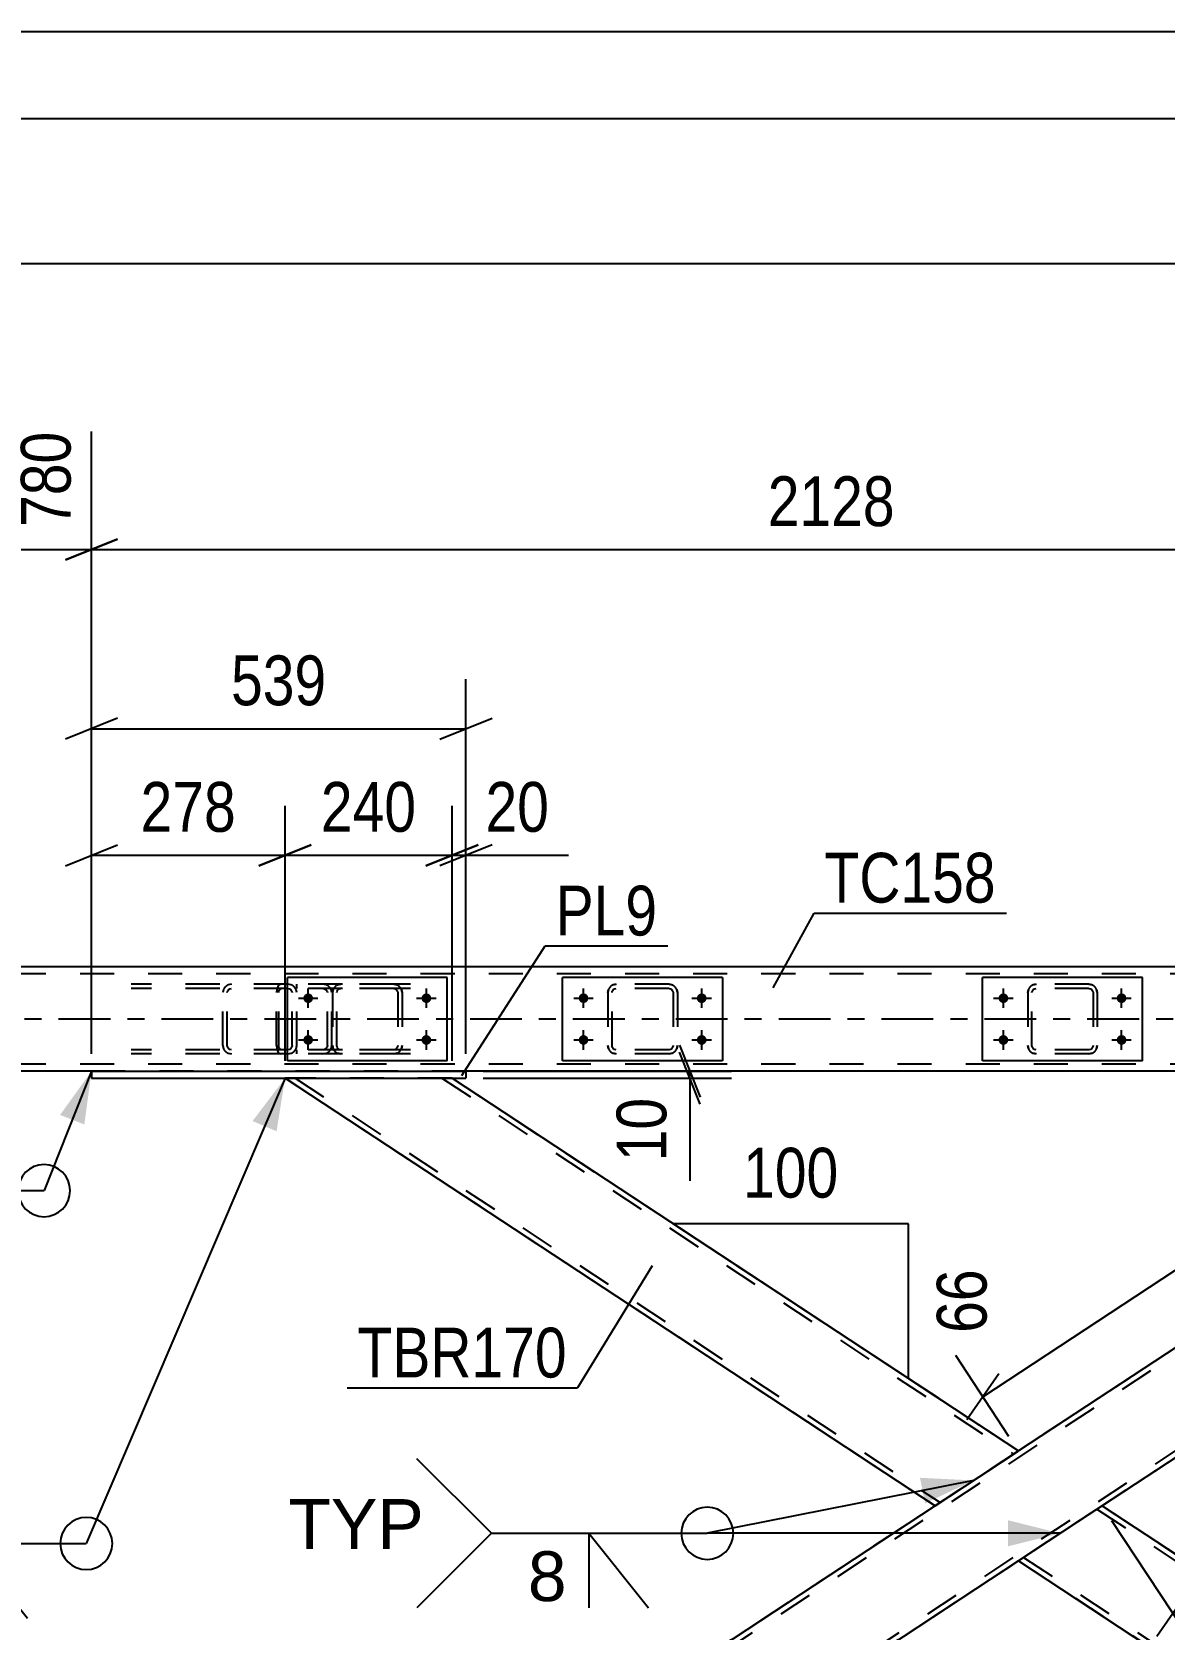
# Model space of a CAD drawing. Header units: millimetres. Extents: x -851 to 338, y -786 to 55.
# Drawn here: x -782.8 to -717.6, y -37 to 54.9 of the extents above; entities that cross this region are included whole.
import ezdxf

# ---------------------------------------------------------------- set-up
doc = ezdxf.new("R2010")
doc.units = ezdxf.units.MM
doc.linetypes.add('DXK_LINE_DOT2', pattern=[3.9198, 1.9599, -1.9599])
doc.linetypes.add('DXK_LINE_DOT3', pattern=[5.9187, 2.979, -0.9799, 0.9799, -0.9799])
doc.styles.add('Arial', font='ARIAL.TTF', dxfattribs={"height": 0.2})
doc.styles.add('Arial Narrow', font='ARIALN.TTF', dxfattribs={"height": 0.2})

# ---------------------------------------------------------------- blocks, each defined once
blk = doc.blocks.new('Unknown-232933133-1133')
at = {"color": 5, "linetype": 'Continuous'}
for p, q in [((338.082, 54.889), (-850.918, 54.889)), ((333.082, 49.889), (-845.918, 49.889))]:
    blk.add_line(p, q, dxfattribs=at)
blk = doc.blocks.new('Part-232933133-59297 - 4785')
at = {"color": 7, "linetype": 'DXK_LINE_DOT2'}
for p, q in [((-725.183, 0.069), (-724.999, 0.105)), ((-724.999, 0.105), (-725.183, 0.069)), ((-721.959, 0.105), (-724.999, 0.105)), ((-721.959, 0.105), (-721.776, 0.069)), ((-721.776, 0.069), (-721.959, 0.105)), ((-725.479, -0.375), (-725.443, -0.191)), ((-725.443, -0.191), (-725.479, -0.375)), ((-725.479, -0.375), (-725.479, -3.415)), ((-725.239, -0.375), (-725.221, -0.283)), ((-725.239, -3.415), (-725.239, -0.375)), ((-725.221, -0.283), (-725.169, -0.205)), ((-725.169, -0.205), (-725.091, -0.153)), ((-725.091, -0.153), (-724.999, -0.135)), ((-721.959, -0.135), (-724.999, -0.135)), ((-721.959, -0.135), (-721.867, -0.153)), ((-721.867, -0.153), (-721.79, -0.205)), ((-721.79, -0.205), (-721.737, -0.283)), ((-721.737, -0.283), (-721.719, -0.375)), ((-721.719, -0.375), (-721.719, -3.415)), ((-721.516, -0.191), (-721.479, -0.375)), ((-721.479, -0.375), (-721.516, -0.191)), ((-721.479, -0.375), (-721.479, -3.415)), ((-725.443, -3.598), (-725.479, -3.415)), ((-725.479, -3.415), (-725.443, -3.598)), ((-725.221, -3.506), (-725.239, -3.415)), ((-725.169, -3.584), (-725.221, -3.506)), ((-725.091, -3.636), (-725.169, -3.584)), ((-724.999, -3.655), (-725.091, -3.636)), ((-721.959, -3.655), (-724.999, -3.655)), ((-721.867, -3.636), (-721.959, -3.655)), ((-721.79, -3.584), (-721.867, -3.636)), ((-721.737, -3.506), (-721.79, -3.584)), ((-721.719, -3.415), (-721.737, -3.506)), ((-721.479, -3.415), (-721.516, -3.598)), ((-721.516, -3.598), (-721.479, -3.415)), ((-724.999, -3.895), (-725.183, -3.858)), ((-725.183, -3.858), (-724.999, -3.895)), ((-721.959, -3.895), (-724.999, -3.895)), ((-721.776, -3.858), (-721.959, -3.895)), ((-721.959, -3.895), (-721.776, -3.858))]:
    blk.add_line(p, q, dxfattribs=at)
at = {"color": 7, "linetype": 'DXK_LINE_DOT3'}
blk.add_line((-723.479, -1.895), (-723.479, -1.895), dxfattribs=at)
at = {"color": 7, "linetype": 'DXK_LINE_DOT2'}
for centre, start, end in [((-724.999, -0.375), 112.5, 157.5), ((-724.999, -0.375), 112.5, 157.5), ((-721.959, -0.375), 22.5, 67.5), ((-721.959, -0.375), 22.5, 67.5), ((-724.999, -3.415), 202.5, 247.5), ((-724.999, -3.415), 202.5, 247.5), ((-721.959, -3.415), 292.5, 337.5), ((-721.959, -3.415), 292.5, 337.5)]:
    blk.add_arc(centre, 0.48, start, end, dxfattribs=at)
blk = doc.blocks.new('Part-232933133-4915 - 4785')
at = {"color": 7, "linetype": 'DXK_LINE_DOT2'}
for p, q in [((-768.54, 0.069), (-768.627, -0.035)), ((-768.437, 0.105), (-768.54, 0.069)), ((-760.994, 0.105), (-768.437, 0.105)), ((-767.539, -0.135), (-767.539, 0.105)), ((-765.837, 0.069), (-766.03, 0.105)), ((-768.685, -0.191), (-768.706, -0.375)), ((-768.706, -3.415), (-768.706, -0.375)), ((-768.627, -0.035), (-768.685, -0.191)), ((-768.571, -0.375), (-768.561, -0.283)), ((-768.571, -3.415), (-768.571, -0.375)), ((-768.561, -0.283), (-768.532, -0.205)), ((-768.532, -0.205), (-768.488, -0.153)), ((-768.488, -0.153), (-768.437, -0.135)), ((-760.994, -0.135), (-768.437, -0.135)), ((-766.03, -0.135), (-765.933, -0.153)), ((-765.933, -0.153), (-765.852, -0.205)), ((-765.852, -0.205), (-765.797, -0.283)), ((-765.797, -0.283), (-765.778, -0.375)), ((-765.778, -3.415), (-765.778, -0.375)), ((-765.526, -0.375), (-765.564, -0.191)), ((-765.526, -3.415), (-765.526, -0.375)), ((-768.706, -3.415), (-768.685, -3.598)), ((-768.685, -3.598), (-768.627, -3.754)), ((-768.561, -3.506), (-768.571, -3.415)), ((-768.532, -3.584), (-768.561, -3.506)), ((-768.488, -3.636), (-768.532, -3.584)), ((-768.437, -3.655), (-768.488, -3.636)), ((-760.994, -3.655), (-768.437, -3.655)), ((-767.539, -3.895), (-767.539, -3.655)), ((-765.933, -3.636), (-766.03, -3.655)), ((-765.852, -3.584), (-765.933, -3.636)), ((-765.797, -3.506), (-765.852, -3.584)), ((-765.778, -3.415), (-765.797, -3.506)), ((-765.564, -3.598), (-765.526, -3.415)), ((-768.627, -3.754), (-768.54, -3.858)), ((-768.54, -3.858), (-768.437, -3.895)), ((-760.994, -3.895), (-768.437, -3.895)), ((-766.03, -3.895), (-765.837, -3.858))]:
    blk.add_line(p, q, dxfattribs=at)
for centre, start, end in [((-766.015, -0.39), 23.89514, 68.84869), ((-766.015, -3.399), 291.15131, 336.10486)]:
    blk.add_arc(centre, 0.492, start, end, dxfattribs=at)
blk = doc.blocks.new('Part-232933133-4788 - 4785')
at = {"color": 7, "linetype": 'DXK_LINE_DOT2'}
for p, q in [((-768.05, 0.105), (-777.065, 0.105)), ((-771.285, 0.105), (-771.481, 0.069)), ((-767.855, 0.069), (-768.05, 0.105)), ((-768.05, -0.135), (-777.065, -0.135)), ((-771.757, -0.191), (-771.796, -0.375)), ((-771.796, -3.415), (-771.796, -0.375)), ((-771.541, -0.375), (-771.521, -0.283)), ((-771.541, -3.415), (-771.541, -0.375)), ((-771.521, -0.283), (-771.466, -0.205)), ((-771.466, -0.205), (-771.383, -0.153)), ((-771.383, -0.153), (-771.285, -0.135)), ((-768.05, -0.135), (-767.952, -0.153)), ((-767.952, -0.153), (-767.869, -0.205)), ((-767.869, -0.205), (-767.814, -0.283)), ((-767.814, -0.283), (-767.795, -0.375)), ((-767.795, -3.415), (-767.795, -0.375)), ((-767.539, -0.375), (-767.578, -0.191)), ((-767.539, -3.415), (-767.539, -0.375)), ((-768.05, -3.655), (-777.065, -3.655)), ((-771.796, -3.415), (-771.757, -3.598)), ((-771.521, -3.506), (-771.541, -3.415)), ((-771.466, -3.584), (-771.521, -3.506)), ((-771.383, -3.636), (-771.466, -3.584)), ((-771.285, -3.655), (-771.383, -3.636)), ((-767.952, -3.636), (-768.05, -3.655)), ((-767.869, -3.584), (-767.952, -3.636)), ((-767.814, -3.506), (-767.869, -3.584)), ((-767.795, -3.415), (-767.814, -3.506)), ((-767.578, -3.598), (-767.539, -3.415)), ((-768.05, -3.895), (-777.065, -3.895)), ((-771.481, -3.858), (-771.285, -3.895)), ((-768.05, -3.895), (-767.855, -3.858))]:
    blk.add_line(p, q, dxfattribs=at)
for centre, start, end in [((-771.305, -0.395), 110.75832, 155.68004), ((-768.031, -0.395), 24.31996, 69.24168), ((-771.305, -3.394), 204.31996, 249.24168), ((-768.031, -3.394), 290.75832, 335.68004)]:
    blk.add_arc(centre, 0.496, start, end, dxfattribs=at)
blk = doc.blocks.new('Part-232933133-4892 - 4785')
at = {"color": 2, "linetype": 'Continuous'}
for p, q in [((-721.787, -30.277), (-726.008, -33.054)), ((-721.204, -29.894), (-721.787, -30.277)), ((-721.204, -29.894), (-683.441, -54.734)), ((-721.204, -29.894), (-721.204, -29.894)), ((-726.008, -33.054), (-726.008, -33.054)), ((-726.008, -33.054), (-691.895, -55.494)), ((-683.441, -54.734), (-684.596, -55.494))]:
    blk.add_line(p, q, dxfattribs=at)
at = {"color": 7, "linetype": 'DXK_LINE_DOT2'}
for p, q in [((-721.496, -30.086), (-721.496, -30.086)), ((-721.496, -30.086), (-683.732, -54.926)), ((-721.496, -30.086), (-683.732, -54.926)), ((-721.204, -29.894), (-683.441, -54.734)), ((-726.008, -33.054), (-691.895, -55.494)), ((-726.008, -33.054), (-726.008, -33.054)), ((-725.717, -32.863), (-725.695, -32.848)), ((-725.717, -32.863), (-725.717, -32.863)), ((-725.717, -32.863), (-691.312, -55.494)), ((-725.717, -32.863), (-691.312, -55.494)), ((-725.426, -32.671), (-725.426, -32.671)), ((-725.426, -32.671), (-725.426, -32.671)), ((-684.596, -55.494), (-691.895, -55.494))]:
    blk.add_line(p, q, dxfattribs=at)
blk = doc.blocks.new('Part-232933133-4960 - 4785')
at = {"color": 2, "linetype": 'Continuous'}
for p, q in [((-648.077, 1.105), (-806.56, 1.105)), ((-779.348, -4.895), (-806.56, -4.895)), ((-694.214, -4.895), (-757.803, -4.895))]:
    blk.add_line(p, q, dxfattribs=at)
at = {"color": 7, "linetype": 'DXK_LINE_DOT2'}
for p, q in [((-150.879, 0.705), (-810.56, 0.705)), ((-150.879, -4.495), (-810.56, -4.495)), ((-757.803, -4.895), (-779.348, -4.895))]:
    blk.add_line(p, q, dxfattribs=at)
at = {"color": 7, "linetype": 'DXK_LINE_DOT3'}
blk.add_line((-150.879, -1.895), (-810.56, -1.895), dxfattribs=at)
blk = doc.blocks.new('Part-232933133-4887 - 4785')
at = {"color": 7, "linetype": 'DXK_LINE_DOT2'}
for p, q in [((-693.414, -5.295), (-769.73, -55.494)), ((-769.147, -55.494), (-692.832, -5.295)), ((-769.147, -55.494), (-692.832, -5.295)), ((-760.704, -55.494), (-684.388, -5.295)), ((-760.704, -55.494), (-684.388, -5.295)), ((-683.806, -5.295), (-760.122, -55.494)), ((-683.806, -5.295), (-693.414, -5.295)), ((-683.806, -5.295), (-683.806, -5.295)), ((-726.008, -26.734), (-730.812, -29.894)), ((-721.204, -29.894), (-726.008, -33.054)), ((-769.73, -55.494), (-769.73, -55.494)), ((-769.73, -55.494), (-760.122, -55.494))]:
    blk.add_line(p, q, dxfattribs=at)
at = {"color": 2, "linetype": 'Continuous'}
for p, q in [((-693.414, -5.295), (-726.008, -26.734)), ((-683.806, -5.295), (-721.204, -29.894)), ((-730.812, -29.894), (-769.73, -55.494)), ((-726.008, -33.054), (-760.122, -55.494))]:
    blk.add_line(p, q, dxfattribs=at)
blk = doc.blocks.new('Part-232933133-4987 - 4785')
at = {"color": 2, "linetype": 'Continuous'}
for p, q in [((-768.21, -5.295), (-730.812, -29.894)), ((-758.603, -5.295), (-726.008, -26.734)), ((-730.812, -29.894), (-726.591, -27.117)), ((-726.591, -27.117), (-726.008, -26.734)), ((-726.008, -26.734), (-726.008, -26.734)), ((-730.812, -29.894), (-730.812, -29.894))]:
    blk.add_line(p, q, dxfattribs=at)
at = {"color": 7, "linetype": 'DXK_LINE_DOT2'}
for p, q in [((-730.812, -29.894), (-768.21, -5.295)), ((-768.21, -5.295), (-768.21, -5.295)), ((-758.603, -5.295), (-768.21, -5.295)), ((-767.628, -5.295), (-730.521, -29.703)), ((-767.628, -5.295), (-730.521, -29.703)), ((-759.185, -5.295), (-726.299, -26.926)), ((-759.185, -5.295), (-726.299, -26.926)), ((-758.603, -5.295), (-726.008, -26.734)), ((-726.053, -26.764), (-726.591, -27.117)), ((-726.299, -26.926), (-726.299, -26.926)), ((-730.812, -29.894), (-730.812, -29.894)), ((-730.521, -29.703), (-730.499, -29.688)), ((-730.521, -29.703), (-730.521, -29.703)), ((-730.23, -29.511), (-730.23, -29.511)), ((-730.23, -29.511), (-730.23, -29.511))]:
    blk.add_line(p, q, dxfattribs=at)
blk = doc.blocks.new('Part-232933133-59301 - 4785')
at = {"color": 7, "linetype": 'DXK_LINE_DOT2'}
for p, q in [((-765.183, 0.069), (-764.999, 0.105)), ((-764.999, 0.105), (-765.183, 0.069)), ((-761.959, 0.105), (-764.999, 0.105)), ((-761.959, 0.105), (-761.776, 0.069)), ((-761.776, 0.069), (-761.959, 0.105)), ((-765.479, -0.375), (-765.443, -0.191)), ((-765.443, -0.191), (-765.479, -0.375)), ((-765.479, -0.375), (-765.479, -3.415)), ((-765.239, -0.375), (-765.221, -0.283)), ((-765.239, -3.415), (-765.239, -0.375)), ((-765.221, -0.283), (-765.169, -0.205)), ((-765.169, -0.205), (-765.091, -0.153)), ((-765.091, -0.153), (-764.999, -0.135)), ((-761.959, -0.135), (-764.999, -0.135)), ((-761.959, -0.135), (-761.867, -0.153)), ((-761.867, -0.153), (-761.79, -0.205)), ((-761.79, -0.205), (-761.737, -0.283)), ((-761.737, -0.283), (-761.719, -0.375)), ((-761.719, -0.375), (-761.719, -3.415)), ((-761.516, -0.191), (-761.479, -0.375)), ((-761.479, -0.375), (-761.516, -0.191)), ((-761.479, -0.375), (-761.479, -3.415)), ((-765.443, -3.598), (-765.479, -3.415)), ((-765.479, -3.415), (-765.443, -3.598)), ((-765.221, -3.506), (-765.239, -3.415)), ((-765.169, -3.584), (-765.221, -3.506)), ((-765.091, -3.636), (-765.169, -3.584)), ((-764.999, -3.655), (-765.091, -3.636)), ((-761.959, -3.655), (-764.999, -3.655)), ((-761.867, -3.636), (-761.959, -3.655)), ((-761.79, -3.584), (-761.867, -3.636)), ((-761.737, -3.506), (-761.79, -3.584)), ((-761.719, -3.415), (-761.737, -3.506)), ((-761.479, -3.415), (-761.516, -3.598)), ((-761.516, -3.598), (-761.479, -3.415)), ((-764.999, -3.895), (-765.183, -3.858)), ((-765.183, -3.858), (-764.999, -3.895)), ((-761.959, -3.895), (-764.999, -3.895)), ((-761.776, -3.858), (-761.959, -3.895)), ((-761.959, -3.895), (-761.776, -3.858))]:
    blk.add_line(p, q, dxfattribs=at)
at = {"color": 7, "linetype": 'DXK_LINE_DOT3'}
blk.add_line((-763.479, -1.895), (-763.479, -1.895), dxfattribs=at)
at = {"color": 7, "linetype": 'DXK_LINE_DOT2'}
for centre, start, end in [((-764.999, -0.375), 112.5, 157.5), ((-764.999, -0.375), 112.5, 157.5), ((-761.959, -0.375), 22.5, 67.5), ((-761.959, -0.375), 22.5, 67.5), ((-764.999, -3.415), 202.5, 247.5), ((-764.999, -3.415), 202.5, 247.5), ((-761.959, -3.415), 292.5, 337.5), ((-761.959, -3.415), 292.5, 337.5)]:
    blk.add_arc(centre, 0.48, start, end, dxfattribs=at)
blk = doc.blocks.new('Part-232933133-5064 - 4785')
at = {"color": 2, "linetype": 'Continuous'}
for p, q in [((-779.348, -4.895), (-779.348, -5.295)), ((-779.348, -4.895), (-757.803, -4.895)), ((-779.348, -5.295), (-757.803, -5.295)), ((-757.803, -4.895), (-757.803, -5.295))]:
    blk.add_line(p, q, dxfattribs=at)
blk = doc.blocks.new('Bolt-232933133-59376 - 4785')
at = {"linetype": 'Continuous'}
for points in [[(-751.038, -0.415, -1), (-751.038, -0.975, -1)], [(-744.238, -0.415, -1), (-744.238, -0.975, -1)], [(-751.038, -2.815, -1), (-751.038, -3.375, -1)], [(-744.238, -2.815, -1), (-744.238, -3.375, -1)]]:
    blk.add_hatch(color=1, dxfattribs=at).paths.add_polyline_path(points)
at = {"color": 1, "linetype": 'Continuous'}
for p, q in [((-751.598, -0.695), (-750.478, -0.695)), ((-751.038, -1.255), (-751.038, -0.135)), ((-744.798, -0.695), (-743.678, -0.695)), ((-744.238, -1.255), (-744.238, -0.135)), ((-751.038, -3.655), (-751.038, -2.535)), ((-744.238, -3.655), (-744.238, -2.535)), ((-751.598, -3.095), (-750.478, -3.095)), ((-744.798, -3.095), (-743.678, -3.095))]:
    blk.add_line(p, q, dxfattribs=at)
blk = doc.blocks.new('Part-232933133-59298 - 4785')
at = {"color": 2, "linetype": 'Continuous'}
for p, q in [((-718.879, 0.505), (-728.079, 0.505)), ((-728.079, -4.295), (-728.079, 0.505)), ((-718.879, -4.295), (-718.879, 0.505)), ((-718.879, -4.295), (-728.079, -4.295))]:
    blk.add_line(p, q, dxfattribs=at)
blk = doc.blocks.new('Part-232933133-59302 - 4785')
at = {"color": 2, "linetype": 'Continuous'}
for p, q in [((-758.879, 0.505), (-768.079, 0.505)), ((-768.079, -4.295), (-768.079, 0.505)), ((-758.879, -4.295), (-758.879, 0.505)), ((-758.879, -4.295), (-768.079, -4.295))]:
    blk.add_line(p, q, dxfattribs=at)
blk = doc.blocks.new('Part-232933133-59326 - 4785')
at = {"color": 7, "linetype": 'DXK_LINE_DOT2'}
for p, q in [((-749.342, 0.069), (-749.158, 0.105)), ((-749.158, 0.105), (-749.342, 0.069)), ((-746.118, 0.105), (-749.158, 0.105)), ((-746.118, 0.105), (-745.934, 0.069)), ((-745.934, 0.069), (-746.118, 0.105)), ((-749.638, -0.375), (-749.602, -0.191)), ((-749.602, -0.191), (-749.638, -0.375)), ((-749.638, -0.375), (-749.638, -3.415)), ((-749.398, -0.375), (-749.38, -0.283)), ((-749.398, -3.415), (-749.398, -0.375)), ((-749.38, -0.283), (-749.328, -0.205)), ((-749.328, -0.205), (-749.25, -0.153)), ((-749.25, -0.153), (-749.158, -0.135)), ((-746.118, -0.135), (-749.158, -0.135)), ((-746.118, -0.135), (-746.026, -0.153)), ((-746.026, -0.153), (-745.948, -0.205)), ((-745.948, -0.205), (-745.896, -0.283)), ((-745.896, -0.283), (-745.878, -0.375)), ((-745.878, -0.375), (-745.878, -3.415)), ((-745.675, -0.191), (-745.638, -0.375)), ((-745.638, -0.375), (-745.675, -0.191)), ((-745.638, -0.375), (-745.638, -3.415)), ((-749.602, -3.598), (-749.638, -3.415)), ((-749.638, -3.415), (-749.602, -3.598)), ((-749.38, -3.506), (-749.398, -3.415)), ((-749.328, -3.584), (-749.38, -3.506)), ((-749.25, -3.636), (-749.328, -3.584)), ((-749.158, -3.655), (-749.25, -3.636)), ((-746.118, -3.655), (-749.158, -3.655)), ((-746.026, -3.636), (-746.118, -3.655)), ((-745.948, -3.584), (-746.026, -3.636)), ((-745.896, -3.506), (-745.948, -3.584)), ((-745.878, -3.415), (-745.896, -3.506)), ((-745.638, -3.415), (-745.675, -3.598)), ((-745.675, -3.598), (-745.638, -3.415)), ((-749.158, -3.895), (-749.342, -3.858)), ((-749.342, -3.858), (-749.158, -3.895)), ((-746.118, -3.895), (-749.158, -3.895)), ((-745.934, -3.858), (-746.118, -3.895)), ((-746.118, -3.895), (-745.934, -3.858))]:
    blk.add_line(p, q, dxfattribs=at)
at = {"color": 7, "linetype": 'DXK_LINE_DOT3'}
blk.add_line((-747.638, -1.895), (-747.638, -1.895), dxfattribs=at)
at = {"color": 7, "linetype": 'DXK_LINE_DOT2'}
for centre, start, end in [((-749.158, -0.375), 112.5, 157.5), ((-749.158, -0.375), 112.5, 157.5), ((-746.118, -0.375), 22.5, 67.5), ((-746.118, -0.375), 22.5, 67.5), ((-749.158, -3.415), 202.5, 247.5), ((-749.158, -3.415), 202.5, 247.5), ((-746.118, -3.415), 292.5, 337.5), ((-746.118, -3.415), 292.5, 337.5)]:
    blk.add_arc(centre, 0.48, start, end, dxfattribs=at)
blk = doc.blocks.new('Part-232933133-59327 - 4785')
at = {"color": 2, "linetype": 'Continuous'}
for p, q in [((-743.038, 0.505), (-752.238, 0.505)), ((-752.238, -4.295), (-752.238, 0.505)), ((-743.038, 0.505), (-743.038, -4.295)), ((-743.038, -4.295), (-752.238, -4.295))]:
    blk.add_line(p, q, dxfattribs=at)
blk = doc.blocks.new('Bolt-232933133-59364 - 4785')
at = {"linetype": 'Continuous'}
for points in [[(-726.879, -0.415, -1), (-726.879, -0.975, -1)], [(-720.079, -0.415, -1), (-720.079, -0.975, -1)], [(-726.879, -2.815, -1), (-726.879, -3.375, -1)], [(-720.079, -2.815, -1), (-720.079, -3.375, -1)]]:
    blk.add_hatch(color=1, dxfattribs=at).paths.add_polyline_path(points)
at = {"color": 1, "linetype": 'Continuous'}
for p, q in [((-727.439, -0.695), (-726.319, -0.695)), ((-726.879, -1.255), (-726.879, -0.135)), ((-720.639, -0.695), (-719.519, -0.695)), ((-720.079, -1.255), (-720.079, -0.135)), ((-726.879, -3.655), (-726.879, -2.535)), ((-720.079, -3.655), (-720.079, -2.535)), ((-727.439, -3.095), (-726.319, -3.095)), ((-720.639, -3.095), (-719.519, -3.095))]:
    blk.add_line(p, q, dxfattribs=at)
blk = doc.blocks.new('Bolt-232933133-59366 - 4785')
at = {"linetype": 'Continuous'}
for points in [[(-766.879, -0.415, -1), (-766.879, -0.975, -1)], [(-760.079, -0.415, -1), (-760.079, -0.975, -1)], [(-766.879, -2.815, -1), (-766.879, -3.375, -1)], [(-760.079, -2.815, -1), (-760.079, -3.375, -1)]]:
    blk.add_hatch(color=1, dxfattribs=at).paths.add_polyline_path(points)
at = {"color": 1, "linetype": 'Continuous'}
for p, q in [((-767.439, -0.695), (-766.319, -0.695)), ((-766.879, -1.255), (-766.879, -0.135)), ((-760.639, -0.695), (-759.519, -0.695)), ((-760.079, -1.255), (-760.079, -0.135)), ((-766.879, -3.655), (-766.879, -2.535)), ((-760.079, -3.655), (-760.079, -2.535)), ((-767.439, -3.095), (-766.319, -3.095)), ((-760.639, -3.095), (-759.519, -3.095))]:
    blk.add_line(p, q, dxfattribs=at)
blk = doc.blocks.new('StraightDimension-232933133-5770 - 4785')
at = {"color": 7, "linetype": 'Continuous'}
for p, q in [((-683.257, -6.13), (-678.417, -13.488)), ((-680.659, -12.809), (-678.812, -10.157)), ((-717.134, -36.083), (-679.736, -11.483)), ((-720.655, -30.73), (-715.815, -38.088)), ((-716.21, -34.757), (-718.057, -37.408))]:
    blk.add_line(p, q, dxfattribs=at)
at = {"color": 0}
blk.add_wipeout([(-695.291, -20.818), (-697.599, -17.309), (-704.711, -21.986), (-702.403, -25.495)], dxfattribs=at)
at = {"color": 3, "style": 'Arial Narrow'}
blk.add_text('1119', height=2.8633, rotation=33.33468, dxfattribs=at).set_placement((-702.231, -24.664))
blk = doc.blocks.new('StraightDimension-232933133-6310 - 4785')
at = {"color": 7, "linetype": 'Continuous'}
for p, q in [((-779.348, -3.895), (-779.348, 17.658)), ((-757.803, -3.895), (-757.803, 17.658)), ((-777.848, 15.408), (-780.848, 14.208)), ((-779.348, 14.808), (-757.803, 14.808)), ((-759.303, 14.208), (-756.303, 15.408))]:
    blk.add_line(p, q, dxfattribs=at)
at = {"color": 0}
blk.add_wipeout([(-765.233, 15.558), (-765.233, 19.758), (-771.918, 19.758), (-771.918, 15.558)], dxfattribs=at)
at = {"color": 3, "style": 'Arial Narrow'}
blk.add_text('539', height=2.8633, dxfattribs=at).set_placement((-771.318, 16.158))
blk = doc.blocks.new('StraightDimension-232933133-51842 - 4785')
at = {"color": 7, "linetype": 'Continuous'}
for p, q in [((-779.348, -3.895), (-779.348, 31.899)), ((-810.56, 2.105), (-810.56, 28.243)), ((-809.06, 25.715), (-812.06, 24.515)), ((-810.56, 25.115), (-779.348, 25.115)), ((-780.848, 24.515), (-777.848, 25.715))]:
    blk.add_line(p, q, dxfattribs=at)
at = {"color": 0}
blk.add_wipeout([(-791.612, 25.865), (-791.612, 30.065), (-798.296, 30.065), (-798.296, 25.865)], dxfattribs=at)
at = {"color": 3, "style": 'Arial Narrow'}
blk.add_text('780', height=2.8633, dxfattribs=at).set_placement((-797.696, 26.465))
at = {"color": 0, "linetype": 'Continuous'}
for points in [[(-779.948, 32.5), (-784.148, 32.499), (-784.148, 25.815), (-779.948, 25.815)], [(-811.16, 28.843), (-815.36, 28.843), (-815.36, 25.815), (-811.16, 25.815)]]:
    blk.add_wipeout(points, dxfattribs=at)
at = {"color": 3, "linetype": 'Continuous', "style": 'Arial Narrow'}
for s, height, p in [('780', 2.8633, (-780.548, 26.415)), ('0', 2.863, (-811.76, 26.415))]:
    blk.add_text(s, height=height, rotation=90.00021, dxfattribs=at).set_placement(p)
blk = doc.blocks.new('StraightDimension-232933133-7103 - 4785')
at = {"color": 7, "linetype": 'Continuous'}
for p, q in [((-745.522, -3.395), (-744.322, -6.395)), ((-744.322, -6.795), (-745.522, -3.795)), ((-756.803, -4.895), (-742.522, -4.895)), ((-756.803, -5.295), (-742.522, -5.295)), ((-744.922, -5.295), (-744.922, -4.895)), ((-744.922, -5.295), (-744.922, -11.201)), ((-744.922, -5.295), (-744.922, -11.201))]:
    blk.add_line(p, q, dxfattribs=at)
at = {"color": 0}
blk.add_wipeout([(-745.672, -5.82), (-749.872, -5.82), (-749.872, -10.676), (-745.672, -10.676)], dxfattribs=at)
at = {"color": 3, "style": 'Arial Narrow'}
blk.add_text('10', height=2.8633, rotation=90.00021, dxfattribs=at).set_placement((-746.272, -10.076))
blk = doc.blocks.new('StraightDimension-232933133-7043 - 4785')
at = {"color": 7, "linetype": 'Continuous'}
for p, q in [((-779.348, -3.895), (-779.348, 10.38)), ((-768.21, -4.295), (-768.21, 10.38)), ((-780.848, 6.93), (-777.848, 8.13)), ((-779.348, 7.53), (-768.21, 7.53)), ((-766.71, 8.13), (-769.71, 6.93))]:
    blk.add_line(p, q, dxfattribs=at)
at = {"color": 0}
blk.add_wipeout([(-770.437, 8.28), (-770.437, 12.48), (-777.122, 12.48), (-777.122, 8.28)], dxfattribs=at)
at = {"color": 3, "style": 'Arial Narrow'}
blk.add_text('278', height=2.8633, dxfattribs=at).set_placement((-776.522, 8.88))
blk = doc.blocks.new('StraightDimension-232933133-7035 - 4785')
at = {"color": 7, "linetype": 'Continuous'}
for p, q in [((-768.21, -4.295), (-768.21, 10.38)), ((-758.603, -4.295), (-758.603, 10.38)), ((-769.71, 6.93), (-766.71, 8.13)), ((-768.21, 7.53), (-758.603, 7.53)), ((-757.103, 8.13), (-760.103, 6.93))]:
    blk.add_line(p, q, dxfattribs=at)
at = {"color": 0}
blk.add_wipeout([(-760.064, 8.28), (-760.064, 12.48), (-766.749, 12.48), (-766.749, 8.28)], dxfattribs=at)
at = {"color": 3, "style": 'Arial Narrow'}
blk.add_text('240', height=2.8633, dxfattribs=at).set_placement((-766.149, 8.88))
blk = doc.blocks.new('StraightDimension-232933133-7027 - 4785')
at = {"color": 7, "linetype": 'Continuous'}
for p, q in [((-758.603, -4.295), (-758.603, 10.38)), ((-757.803, -3.895), (-757.803, 10.38)), ((-760.103, 6.93), (-757.103, 8.13)), ((-756.303, 8.13), (-759.303, 6.93)), ((-758.603, 7.53), (-757.803, 7.53)), ((-757.803, 7.53), (-751.896, 7.53)), ((-757.803, 7.53), (-751.896, 7.53))]:
    blk.add_line(p, q, dxfattribs=at)
at = {"color": 0}
blk.add_wipeout([(-752.421, 8.28), (-752.421, 12.48), (-757.278, 12.48), (-757.278, 8.28)], dxfattribs=at)
at = {"color": 3, "style": 'Arial Narrow'}
blk.add_text('20', height=2.8633, dxfattribs=at).set_placement((-756.678, 8.88))
blk = doc.blocks.new('StraightDimension-232933133-70582 - 4785')
at = {"color": 7, "linetype": 'Continuous'}
blk.add_line((-811.36, 41.577), (-113.359, 41.577), dxfattribs=at)
blk = doc.blocks.new('StraightDimension-232933133-51841 - 4785')
at = {"color": 7, "linetype": 'Continuous'}
for p, q in [((-694.214, -3.895), (-694.214, 33.728)), ((-779.348, -3.895), (-779.348, 31.899)), ((-777.848, 25.715), (-780.848, 24.515)), ((-779.348, 25.115), (-694.214, 25.115)), ((-695.714, 24.515), (-692.714, 25.715))]:
    blk.add_line(p, q, dxfattribs=at)
at = {"color": 0}
blk.add_wipeout([(-732.525, 25.865), (-732.525, 30.065), (-741.037, 30.065), (-741.037, 25.865)], dxfattribs=at)
at = {"color": 3, "style": 'Arial Narrow'}
blk.add_text('2128', height=2.8633, dxfattribs=at).set_placement((-740.437, 26.465))
at = {"color": 0, "linetype": 'Continuous'}
blk.add_wipeout([(-694.814, 34.328), (-699.014, 34.328), (-699.014, 25.815), (-694.814, 25.815)], dxfattribs=at)
at = {"color": 3, "linetype": 'Continuous', "style": 'Arial Narrow'}
blk.add_text('2909', height=2.8633, rotation=90.00021, dxfattribs=at).set_placement((-695.414, 26.415))
blk = doc.blocks.new('StraightDimension-232933133-5788 - 4785')
at = {"color": 7, "linetype": 'Continuous'}
for p, q in [((-693.964, -4.459), (-697.028, 0.199)), ((-696.385, -3.508), (-694.538, -0.856)), ((-728.056, -23.622), (-695.462, -2.182)), ((-726.558, -25.899), (-729.622, -21.241)), ((-727.132, -22.296), (-728.979, -24.947))]:
    blk.add_line(p, q, dxfattribs=at)
at = {"color": 0}
blk.add_wipeout([(-709.378, -10.439), (-711.686, -6.93), (-717.271, -10.603), (-714.963, -14.112)], dxfattribs=at)
at = {"color": 3, "style": 'Arial Narrow'}
blk.add_text('975', height=2.8633, rotation=33.33468, dxfattribs=at).set_placement((-714.792, -13.281))
blk = doc.blocks.new('AngleDimension-232933133-25390 - 4785')
at = {"color": 7, "linetype": 'Continuous'}
for p, q in [((-732.346, -13.663), (-745.88, -13.663)), ((-732.346, -22.566), (-745.88, -13.663)), ((-732.346, -22.566), (-732.346, -13.663)), ((-730.579, -23.728), (-732.346, -22.566))]:
    blk.add_line(p, q, dxfattribs=at)
at = {"color": 0}
for points in [[(-735.771, -12.763), (-735.771, -8.563), (-742.455, -8.563), (-742.455, -12.763)], [(-727.246, -15.686), (-731.446, -15.686), (-731.446, -20.543), (-727.246, -20.543)]]:
    blk.add_wipeout(points, dxfattribs=at)
at = {"color": 3, "style": 'Arial Narrow'}
blk.add_text('100', height=2.8633, dxfattribs=at).set_placement((-741.855, -12.163))
blk.add_text('66', height=2.8633, rotation=90.00021, dxfattribs=at).set_placement((-727.846, -19.943))
blk = doc.blocks.new('Mark-232933133-4956 - 4785')
at = {"color": 30, "linetype": 'Continuous'}
for p, q in [((-740.135, -0.092), (-737.774, 4.206)), ((-737.774, 4.206), (-726.71, 4.206))]:
    blk.add_line(p, q, dxfattribs=at)
at = {"color": 0}
blk.add_wipeout([(-727.31, 4.806), (-727.31, 7.806), (-737.174, 7.806), (-737.174, 4.806)], dxfattribs=at)
blk.add_wipeout([(-727.31, 4.806), (-727.31, 7.806), (-737.174, 7.806), (-737.174, 4.806)], dxfattribs=at)
at = {"color": 3, "style": 'Arial Narrow'}
blk.add_text('TC158', height=2.8633, dxfattribs=at).set_placement((-737.174, 4.806))
blk = doc.blocks.new('Mark-232933133-4983 - 4785')
at = {"color": 30, "linetype": 'Continuous'}
for p in [(-747.093, -16.086), (-764.642, -23.112)]:
    blk.add_line(p, (-751.386, -23.112), dxfattribs=at)
at = {"color": 0}
blk.add_wipeout([(-751.986, -22.512), (-751.986, -19.512), (-764.042, -19.512), (-764.042, -22.512)], dxfattribs=at)
blk.add_wipeout([(-751.986, -22.512), (-751.986, -19.512), (-764.042, -19.512), (-764.042, -22.512)], dxfattribs=at)
at = {"color": 3, "style": 'Arial Narrow'}
blk.add_text('TBR170', height=2.8633, dxfattribs=at).set_placement((-764.042, -22.512))
blk = doc.blocks.new('Mark-232933133-5060 - 4785')
at = {"color": 30, "linetype": 'Continuous'}
for p, q in [((-758.046, -5.14), (-753.242, 2.314)), ((-753.242, 2.314), (-746.194, 2.314))]:
    blk.add_line(p, q, dxfattribs=at)
at = {"color": 0}
blk.add_wipeout([(-746.794, 2.914), (-746.794, 5.914), (-752.642, 5.914), (-752.642, 2.914)], dxfattribs=at)
blk.add_wipeout([(-746.794, 2.914), (-746.794, 5.914), (-752.642, 5.914), (-752.642, 2.914)], dxfattribs=at)
at = {"color": 3, "style": 'Arial Narrow'}
blk.add_text('PL9', height=2.8633, dxfattribs=at).set_placement((-752.642, 2.914))
blk = doc.blocks.new('WeldMark-232933133-7121 - 4785')
at = {"linetype": 'Continuous'}
blk.add_hatch(color=30, dxfattribs=at).paths.add_polyline_path([(-770.079, -7.759), (-768.21, -5.295), (-768.699, -8.348)])
at = {"color": 30, "linetype": 'Continuous'}
for p in [(-768.21, -5.295), (-792.07, -32.062)]:
    blk.add_line(p, (-779.646, -32.062), dxfattribs=at)
at = {"color": 3, "linetype": 'Continuous'}
for p, q in [((-792.07, -32.062), (-796.355, -27.776)), ((-792.07, -32.062), (-796.355, -36.348)), ((-786.46, -32.062), (-783.032, -36.348)), ((-786.46, -32.062), (-786.46, -36.348))]:
    blk.add_line(p, q, dxfattribs=at)
for start, end in [(90, 270), (270, 90)]:
    blk.add_arc((-779.646, -32.062), 1.5, start, end, dxfattribs=at)
at = {"color": 0}
blk.add_wipeout([(-787.546, -36.162), (-787.546, -32.762), (-790.17, -32.762), (-790.17, -36.162)], dxfattribs=at)
at = {"color": 3, "style": 'Arial'}
blk.add_text('8', height=2.865, dxfattribs=at).set_placement((-789.97, -35.962))
at = {"color": 0, "linetype": 'Continuous'}
blk.add_wipeout([(-795.97, -32.962), (-795.97, -29.962), (-803.745, -29.962), (-803.745, -32.962)], dxfattribs=at)
blk.add_wipeout([(-795.97, -32.962), (-795.97, -29.962), (-803.745, -29.962), (-803.745, -32.962)], dxfattribs=at)
at = {"color": 3, "linetype": 'Continuous', "style": 'Arial'}
blk.add_text('TYP', height=2.8652, dxfattribs=at).set_placement((-803.745, -32.962))
blk = doc.blocks.new('WeldMark-232933133-7127 - 4785')
at = {"linetype": 'Continuous'}
blk.add_hatch(color=30, dxfattribs=at).paths.add_polyline_path([(-781.153, -7.406), (-779.348, -4.895), (-779.759, -7.96)])
at = {"color": 30, "linetype": 'Continuous'}
for p in [(-779.348, -4.895), (-796.723, -11.763)]:
    blk.add_line(p, (-782.076, -11.763), dxfattribs=at)
at = {"color": 3, "linetype": 'Continuous'}
for p, q in [((-796.723, -11.763), (-801.009, -7.477)), ((-796.723, -11.763), (-801.009, -16.048)), ((-789.319, -11.763), (-785.033, -11.763)), ((-785.033, -11.763), (-789.319, -16.048)), ((-789.319, -16.048), (-789.319, -11.763))]:
    blk.add_line(p, q, dxfattribs=at)
for start, end in [(90, 270), (270, 90)]:
    blk.add_arc((-782.076, -11.763), 1.5, start, end, dxfattribs=at)
at = {"color": 0}
blk.add_wipeout([(-789.976, -15.863), (-789.976, -12.463), (-794.823, -12.463), (-794.823, -15.863)], dxfattribs=at)
at = {"color": 3, "style": 'Arial'}
blk.add_text('10', height=2.8652, dxfattribs=at).set_placement((-794.623, -15.663))
at = {"color": 0, "linetype": 'Continuous'}
blk.add_wipeout([(-800.623, -12.663), (-800.623, -9.663), (-808.399, -9.663), (-808.399, -12.663)], dxfattribs=at)
blk.add_wipeout([(-800.623, -12.663), (-800.623, -9.663), (-808.399, -9.663), (-808.399, -12.663)], dxfattribs=at)
at = {"color": 3, "linetype": 'Continuous', "style": 'Arial'}
blk.add_text('TYP', height=2.8652, dxfattribs=at).set_placement((-808.399, -12.663))
blk = doc.blocks.new('WeldMark-232933133-7133 - 4785')
at = {"linetype": 'Continuous'}
for points in [[(-731.679, -28.281), (-728.59, -28.433), (-731.387, -29.752)], [(-726.606, -30.724), (-723.606, -31.474), (-726.606, -32.224)]]:
    blk.add_hatch(color=30, dxfattribs=at).paths.add_polyline_path(points)
at = {"color": 3, "linetype": 'Continuous'}
for p, q in [((-756.339, -31.474), (-760.624, -27.189)), ((-756.339, -31.474), (-760.624, -35.76)), ((-750.729, -31.474), (-747.301, -35.76)), ((-750.729, -31.474), (-750.729, -35.76))]:
    blk.add_line(p, q, dxfattribs=at)
at = {"color": 30, "linetype": 'Continuous'}
for p in [(-728.59, -28.433), (-756.339, -31.474), (-723.606, -31.474)]:
    blk.add_line(p, (-743.915, -31.474), dxfattribs=at)
at = {"color": 3, "linetype": 'Continuous'}
for start, end in [(90, 270), (270, 90)]:
    blk.add_arc((-743.915, -31.474), 1.5, start, end, dxfattribs=at)
at = {"color": 0}
blk.add_wipeout([(-751.815, -35.574), (-751.815, -32.174), (-754.439, -32.174), (-754.439, -35.574)], dxfattribs=at)
at = {"color": 3, "style": 'Arial'}
blk.add_text('8', height=2.865, dxfattribs=at).set_placement((-754.239, -35.374))
at = {"color": 0, "linetype": 'Continuous'}
blk.add_wipeout([(-760.239, -32.374), (-760.239, -29.374), (-768.014, -29.374), (-768.014, -32.374)], dxfattribs=at)
blk.add_wipeout([(-760.239, -32.374), (-760.239, -29.374), (-768.014, -29.374), (-768.014, -32.374)], dxfattribs=at)
at = {"color": 3, "linetype": 'Continuous', "style": 'Arial'}
blk.add_text('TYP', height=2.8652, dxfattribs=at).set_placement((-768.014, -32.374))

msp = doc.modelspace()

# ---------------------------------------------------------------- block references
for name in ['Unknown-232933133-1133', 'Part-232933133-4960 - 4785', 'Part-232933133-4788 - 4785', 'Part-232933133-4915 - 4785', 'Part-232933133-59302 - 4785', 'Part-232933133-59301 - 4785', 'Part-232933133-59327 - 4785', 'Part-232933133-59326 - 4785', 'Part-232933133-59298 - 4785', 'Part-232933133-59297 - 4785', 'Bolt-232933133-59366 - 4785', 'Bolt-232933133-59376 - 4785', 'Bolt-232933133-59364 - 4785', 'Part-232933133-5064 - 4785', 'Part-232933133-4887 - 4785', 'Part-232933133-4987 - 4785', 'Part-232933133-4892 - 4785']:
    msp.add_blockref(name, (0, 0))

# ---------------------------------------------------------------- next in the draw order: block references
for name in ['StraightDimension-232933133-6310 - 4785', 'WeldMark-232933133-7121 - 4785', 'StraightDimension-232933133-5770 - 4785', 'Mark-232933133-4983 - 4785']:
    msp.add_blockref(name, (0, 0))

# ---------------------------------------------------------------- next in the draw order: block references
for name in ['StraightDimension-232933133-51842 - 4785', 'StraightDimension-232933133-7103 - 4785', 'WeldMark-232933133-7127 - 4785', 'WeldMark-232933133-7133 - 4785']:
    msp.add_blockref(name, (0, 0))

# ---------------------------------------------------------------- next in the draw order: block references
msp.add_blockref('StraightDimension-232933133-7043 - 4785', (0, 0))

# ---------------------------------------------------------------- next in the draw order: block references
msp.add_blockref('StraightDimension-232933133-7035 - 4785', (0, 0))

# ---------------------------------------------------------------- next in the draw order: block references
msp.add_blockref('StraightDimension-232933133-7027 - 4785', (0, 0))

# ---------------------------------------------------------------- next in the draw order: block references
msp.add_blockref('StraightDimension-232933133-70582 - 4785', (0, 0))

# ---------------------------------------------------------------- next in the draw order: block references
msp.add_blockref('StraightDimension-232933133-51841 - 4785', (0, 0))

# ---------------------------------------------------------------- next in the draw order: block references
for name in ['Mark-232933133-5060 - 4785', 'StraightDimension-232933133-5788 - 4785']:
    msp.add_blockref(name, (0, 0))

# ---------------------------------------------------------------- next in the draw order: block references
for name in ['Mark-232933133-4956 - 4785', 'AngleDimension-232933133-25390 - 4785']:
    msp.add_blockref(name, (0, 0))

doc.saveas('drawing.dxf')
